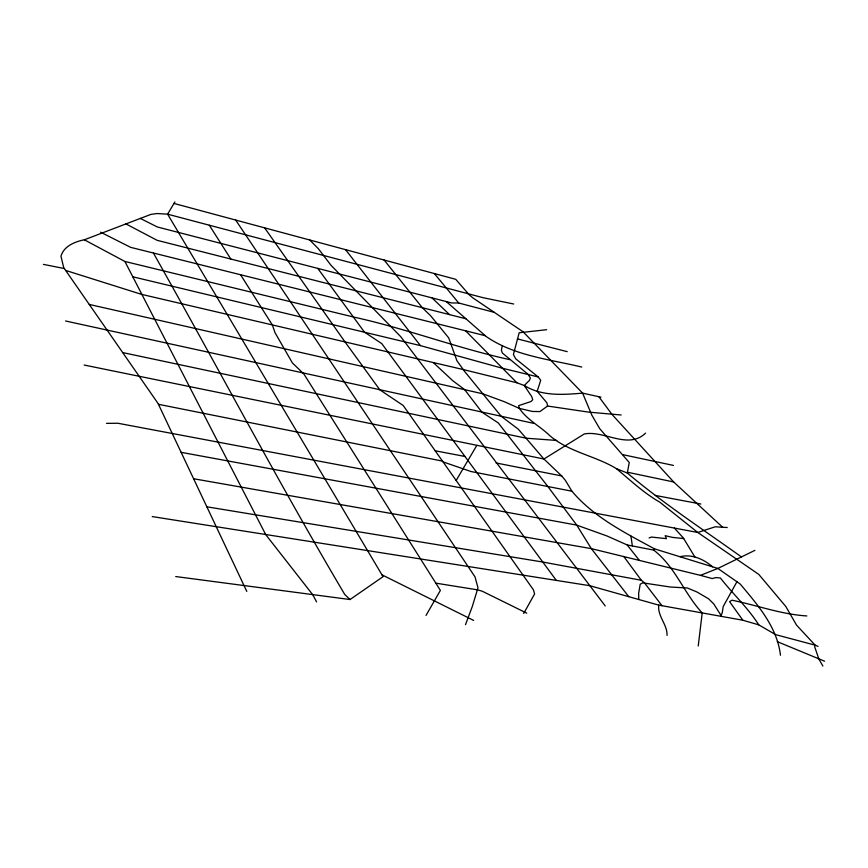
<?xml version="1.0" encoding="UTF-8"?>
<svg xmlns="http://www.w3.org/2000/svg" width="868" height="868" viewBox="0 0 868 868"><rect width="100%" height="100%" fill="white"/><g stroke="black" fill="none" stroke-linecap="round" stroke-linejoin="round"><path stroke-width="1.3" d="M152.236 516.579L589.73 585.683L658.79 605.137C657.271 616.161 667.611 624.743 667.025 635.43M698.23 645.966L702.212 612.938C684.038 593.43 675.315 566.674 653.712 550.106L627.173 544.941L607.047 536.001L576.732 525.118L181.13 452.336M502.246 345.475L501.411 350.292L502.366 353.026L528.048 374.282L530.359 377.916L529.523 380.292L524.283 385.49L516.927 382.788L463.262 369.551L141.451 294.328L65.642 270.425M741.456 556.92C703.015 529.491 663.391 503.397 627.282 473.017L629.278 462.514L599.723 428.684L591.878 415.24L582.602 393.128L523.068 331.782L472.756 297.811L469.273 294.87L455.722 279.312L173.991 203.448M465.498 624.7L472.322 606.439L477.986 587.831L475.013 576.862L235.673 220.06M523.708 613.47L534.612 593.929L533.451 589.871L403.197 405.497L379.815 389.797L345.323 342.35L264.632 227.861M737.127 581.397L723.185 606.58L722.306 612.472L721.623 614.327L720.733 614.425M426.025 615.423L440.391 590.392L303.843 373.945L292.418 362.954L274.993 332.65L272.389 325.012L240.61 274.831M456.156 480.471L476.76 445.479M174.891 201.94L167.6 214.168L383.059 576.667L350.032 599.528L175.727 576.547M653.712 550.106L654.526 548.869L717.836 568.442L740.23 584.055C757.721 604.953 777.229 627.076 780.473 655.264M621.163 414.991L588.678 412.137L547.599 406.04L539.907 411.584L532.377 411.454L519.357 408.394L504.178 401.645L482.879 393.822L89.252 304.429M645.575 433.121C628.106 449.96 604.508 430.181 584.305 433.946L543.932 459.009L84.131 365.027M754.867 550.377L717.836 568.442L700.465 575.365L591.358 548.652L193.597 478.745M246.794 591.412L158.063 403.49L63.722 267.669L60.966 256.31A131.806 46.85 22.2 0 1 84.348 239.785L150.934 214.385L157.086 213.539L167.6 214.168L483.129 297.713L513.682 304.006M649.069 537.954L651.445 537.053L666.472 538.648L665.138 535.686L672.429 537.379L683.713 538.572M680.176 556.681C692.013 553.806 703.709 559.252 712.585 566.793M546.666 329.699L519.173 332.759L513.411 354.535L515.69 358.799L538.203 376.951L540.71 380.249L537.194 391.305L546.873 402.806L547.599 406.04M106.525 423.367L117.885 423.248L697.764 532.475L758.762 574.377L785.811 606.493L796.553 625.134L815.139 645.163L818.036 646.389M494.315 312.371L458.716 303.008L451.631 302.943L157.39 226.993L140.16 218.367M727.243 527.527L715.189 526.8L697.764 532.475L659.886 502.236C643.839 493.013 630.548 480.46 616.475 468.677C595.188 455.711 569.082 452.152 549.835 435.693C539.994 426.112 527.364 420.123 519.357 408.394L518.608 405.649L530.956 401.548L532.735 399.725L531.78 396.698L524.283 385.49C541.751 396.416 563.126 394.81 582.602 393.128L600.927 397.175M556.724 440.445L526.062 438.199L122.703 352.582M64.319 268.527L43.4 264.382M806.849 615.944C781.189 614.381 756.983 605.235 731.963 600.211L729.608 601.687L742.845 620.229L758.762 624.851L775.58 634.616L815.139 645.163L814.651 646.714L818.806 658.899L822.886 666.06M435.834 583.155L477.378 589.817L482.261 591.227L526.746 613.155M206.855 506.814L542.131 561.932L641.343 580.269L644.447 582.84L662.002 605.712M658.79 605.137L742.845 620.229M655.286 495.433L700.834 504.026M581.755 367.055C549.411 359.265 514.181 355.88 486.221 336.545L446.26 301.554M435.194 450.785L465.064 456.481M654.526 548.869C625.199 532.909 593.745 517.176 571.925 491.212L471.053 471.541L443.027 461.884M496.084 462.959L561.694 475.946L565.35 480.329L571.925 491.212M158.453 404.304L442.485 461.114M623.007 454.702L673.503 465.432M627.434 472.235L673.655 481.968L722.632 527.245M65.534 320.986L533.473 423.313M132.587 276.74L420.438 345.616L502.626 368.303L538.203 376.951M84.348 239.796L124.894 261.463L353.797 317.08C406.517 328.657 457.1 348.133 509.841 359.656M485.266 335.71L130.634 247.347L100.59 232.179M567.227 351.659L517.404 338.9M465.921 318.773L157.141 240.327L125.838 223.868M700.465 575.365L712.216 578.555L716.078 577.567L720.407 578.001C732.863 593.94 747.847 607.676 758.762 624.851M824.6 661.21L777.251 641.636M616.475 468.677L627.282 473.017M381.985 574.844L473.668 620.425M433.316 362.574L452.857 380.792L464.564 389.537L481.87 412.126L498.308 422.976L547.871 486.536L576.732 525.118L591.358 548.652L628.747 596.674M350.032 599.528L344.802 594.558C278.303 482.282 217.532 366.697 153.408 253.044M431.993 297.876L449.526 314.607M561.694 475.946L543.932 459.009L518.359 429.248L501.172 416.26L464.575 371.374L456.926 360.762L448.745 337.956L430.691 315.811L422.304 307.695L384.133 260.042M465.617 330.827L516.927 382.788M309.767 240.013L318.306 248.66L330.925 265.196L400.647 336.578L605.224 605.94M673.655 481.968L612.005 414.437L598.877 396.73M674.382 528.069L683.3 537.91L694.823 556.898M434.358 273.561L458.716 303.008M627.173 544.941L639.228 560.207M345.529 249.637L420.438 345.616M623.756 556.475L641.343 580.269M556.225 580.291L381.779 343.63L364.43 332.119L317.786 268.396M209.307 225.213L230.823 259.044M316.592 601.925L312.805 594.797L265.782 534.699L124.894 261.463M721.623 616.421L713.789 603.954L708.635 598.844L696.895 591.954L687.326 587.983L670.346 587.018L642.711 582.851L640.215 584.207L638.62 593.386L638.805 599.506M630.949 536.088L632.349 545.95"/></g></svg>
